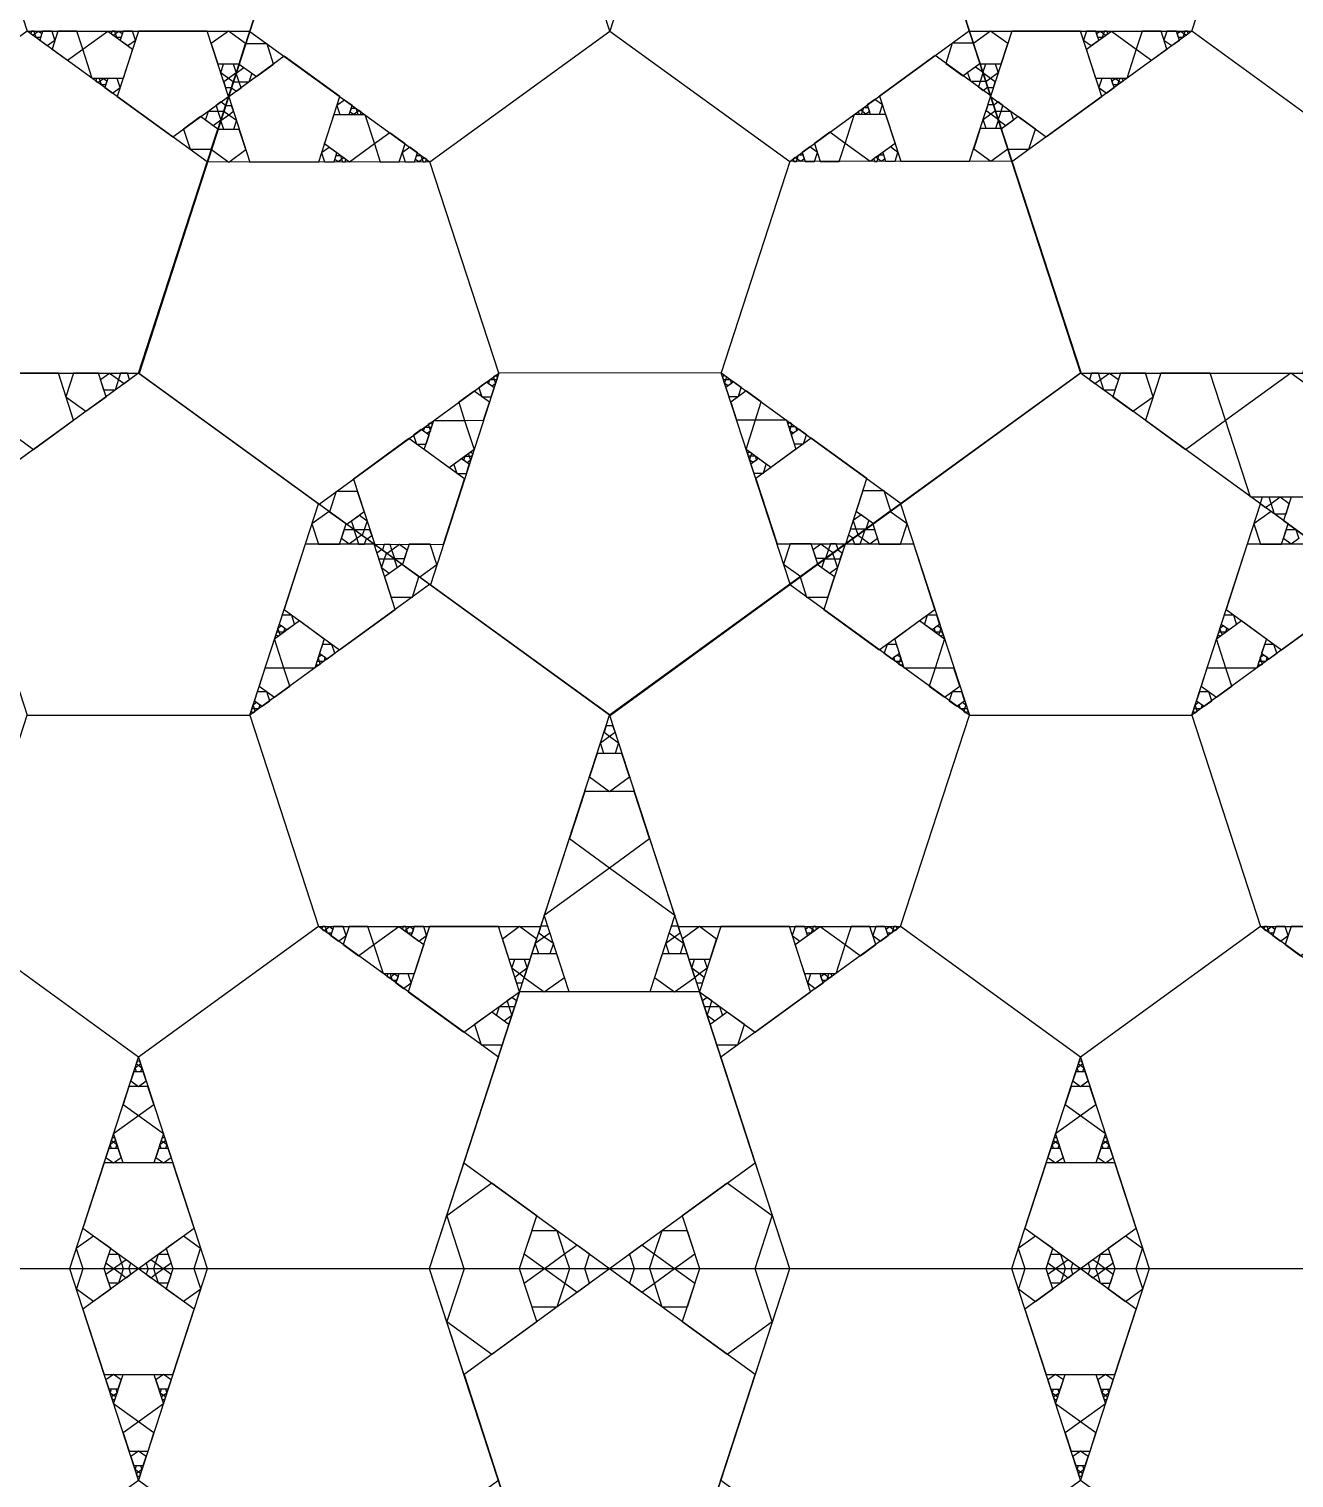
# Model space of a CAD drawing. Header units: inches. Extents: x -578 to 126, y -85 to 118.
# Drawn here: x -253.43 to -239.19, y -44.79 to -28.47 of the extents above; entities that cross this region are included whole.
import ezdxf

# ---------------------------------------------------------------- set-up
doc = ezdxf.new("R2010")
doc.units = ezdxf.units.IN
doc.header["$MEASUREMENT"] = 0
doc.layers.add('drawing', color=7, linetype='Continuous')

msp = doc.modelspace()

# ---------------------------------------------------------------- linework, layer by layer
for points in [[(-243.62, -26.118), (-241.595, -32.349), (-246.895, -36.2), (-252.195, -32.349), (-250.171, -26.118)], [(-240.344, -28.498), (-239.571, -26.118), (-237.068, -26.118), (-236.295, -28.498), (-238.32, -29.969)], [(-246.893, -28.497), (-244.867, -29.966), (-245.638, -32.346), (-248.14, -32.349), (-248.916, -29.97)], [(-250.944, -36.2), (-250.171, -38.58), (-252.195, -40.05), (-254.22, -38.58), (-253.446, -36.2)], [(-242.846, -36.2), (-240.344, -36.2), (-239.571, -38.58), (-241.595, -40.05), (-243.62, -38.58)], [(-255.471, -42.43), (-238.32, -42.43), (-233.02, -58.742), (-246.895, -68.823), (-260.771, -58.742)]]:
    msp.add_lwpolyline(points, close=True)
at = {"layer": 'drawing'}
for points in [[(-238.32, -42.43), (-233.02, -26.118), (-246.895, -16.037), (-260.771, -26.118), (-255.471, -42.43)], [(-246.895, -16.037), (-260.771, -26.118), (-255.471, -42.43), (-238.32, -42.43), (-233.019, -26.118)], [(-250.171, -26.118), (-255.471, -22.268), (-260.771, -26.118), (-258.747, -32.349), (-252.195, -32.349)], [(-250.171, -26.118), (-255.471, -22.268), (-260.771, -26.118), (-258.747, -32.349), (-252.195, -32.349)], [(-241.595, -32.349), (-235.044, -32.349), (-233.019, -26.118), (-238.32, -22.268), (-243.62, -26.118)], [(-241.595, -32.349), (-235.044, -32.349), (-233.019, -26.118), (-238.32, -22.268), (-243.62, -26.118)], [(-253.446, -28.498), (-250.944, -28.498), (-250.171, -26.118), (-252.195, -24.647), (-254.22, -26.118)], [(-239.571, -26.118), (-241.595, -24.647), (-243.62, -26.118), (-242.846, -28.498), (-240.344, -28.498)], [(-250.172, -26.12), (-252.189, -32.353), (-246.885, -36.198), (-241.589, -32.342), (-243.62, -26.113)], [(-246.893, -28.497), (-247.669, -26.118), (-250.172, -26.12), (-250.942, -28.501), (-248.916, -29.97)], [(-244.867, -29.966), (-242.844, -28.493), (-243.62, -26.113), (-246.123, -26.116), (-246.893, -28.497)], [(-255.471, -29.969), (-254.698, -32.349), (-252.195, -32.349), (-251.422, -29.969), (-253.446, -28.498)], [(-253.384, -28.543), (-253.361, -28.526), (-253.37, -28.498), (-253.399, -28.498), (-253.408, -28.526)], [(-253.346, -28.572), (-253.361, -28.526), (-253.322, -28.498), (-253.283, -28.526), (-253.298, -28.572)], [(-253.221, -28.662), (-253.135, -28.599), (-253.168, -28.498), (-253.274, -28.498), (-253.307, -28.599)], [(-252.995, -28.826), (-252.823, -28.701), (-252.889, -28.498), (-253.102, -28.498), (-253.168, -28.701)], [(-252.716, -29.031), (-252.823, -28.701), (-252.542, -28.497), (-252.261, -28.701), (-252.368, -29.031)], [(-252.478, -28.543), (-252.454, -28.526), (-252.463, -28.498), (-252.492, -28.498), (-252.502, -28.526)], [(-252.439, -28.572), (-252.454, -28.526), (-252.415, -28.498), (-252.377, -28.526), (-252.391, -28.572)], [(-251.809, -29.688), (-251.183, -29.234), (-251.422, -28.498), (-252.195, -28.498), (-252.434, -29.234)], [(-251.809, -29.688), (-251.183, -29.234), (-251.422, -28.498), (-252.195, -28.498), (-252.434, -29.234)], [(-252.314, -28.662), (-252.228, -28.6), (-252.261, -28.498), (-252.368, -28.498), (-252.401, -28.6)], [(-250.99, -28.639), (-251.183, -28.498), (-251.376, -28.639), (-251.303, -28.866), (-251.064, -28.866)], [(-242.414, -28.639), (-242.607, -28.498), (-242.801, -28.639), (-242.727, -28.866), (-242.488, -28.866)], [(-242.368, -28.498), (-242.607, -29.234), (-241.982, -29.688), (-241.356, -29.234), (-241.595, -28.498)], [(-242.368, -28.498), (-242.607, -29.234), (-241.982, -29.688), (-241.356, -29.234), (-241.595, -28.498)], [(-240.344, -28.498), (-242.368, -29.969), (-241.595, -32.349), (-239.093, -32.349), (-238.32, -29.969)], [(-241.529, -28.498), (-241.562, -28.6), (-241.476, -28.662), (-241.39, -28.6), (-241.423, -28.498)], [(-241.248, -28.497), (-240.967, -28.701), (-241.075, -29.031), (-241.422, -29.031), (-241.529, -28.701)], [(-241.375, -28.498), (-241.336, -28.526), (-241.351, -28.572), (-241.399, -28.572), (-241.414, -28.526)], [(-241.327, -28.498), (-241.336, -28.526), (-241.313, -28.543), (-241.289, -28.526), (-241.298, -28.498)], [(-240.902, -28.498), (-240.967, -28.701), (-240.795, -28.826), (-240.623, -28.701), (-240.689, -28.498)], [(-240.623, -28.498), (-240.656, -28.599), (-240.569, -28.662), (-240.483, -28.599), (-240.516, -28.498)], [(-240.469, -28.498), (-240.43, -28.526), (-240.445, -28.572), (-240.492, -28.572), (-240.507, -28.526)], [(-240.421, -28.498), (-240.43, -28.526), (-240.406, -28.543), (-240.382, -28.526), (-240.391, -28.498)], [(-250.675, -28.869), (-250.749, -28.641), (-250.988, -28.642), (-251.061, -28.869), (-250.868, -29.009)], [(-242.799, -28.633), (-243.038, -28.633), (-243.111, -28.861), (-242.918, -29.001), (-242.725, -28.86)], [(-251.096, -28.968), (-251.183, -29.031), (-251.27, -28.968), (-251.237, -28.866), (-251.129, -28.866)], [(-250.555, -28.782), (-251.18, -29.237), (-250.941, -29.972), (-250.167, -29.971), (-249.929, -29.236)], [(-242.843, -29.963), (-242.605, -29.228), (-243.231, -28.774), (-243.856, -29.229), (-243.616, -29.964)], [(-242.843, -29.963), (-242.605, -29.228), (-243.231, -28.774), (-243.856, -29.229), (-243.616, -29.964)], [(-242.521, -28.968), (-242.607, -29.031), (-242.694, -28.968), (-242.661, -28.866), (-242.554, -28.866)], [(-252.651, -29.076), (-252.627, -29.059), (-252.636, -29.031), (-252.666, -29.031), (-252.675, -29.059)], [(-252.612, -29.104), (-252.627, -29.059), (-252.588, -29.031), (-252.55, -29.059), (-252.565, -29.104)], [(-252.487, -29.195), (-252.401, -29.132), (-252.434, -29.031), (-252.541, -29.031), (-252.574, -29.132)], [(-251.13, -29.07), (-251.183, -29.031), (-251.236, -29.07), (-251.216, -29.132), (-251.15, -29.132)], [(-250.954, -29.073), (-251.062, -29.073), (-251.095, -28.971), (-251.008, -28.908), (-250.921, -28.971)], [(-242.691, -28.962), (-242.724, -29.064), (-242.831, -29.064), (-242.865, -28.962), (-242.778, -28.899)], [(-242.554, -29.07), (-242.607, -29.031), (-242.661, -29.07), (-242.64, -29.132), (-242.574, -29.132)], [(-241.356, -29.031), (-241.389, -29.132), (-241.303, -29.195), (-241.217, -29.132), (-241.25, -29.031)], [(-241.202, -29.031), (-241.163, -29.059), (-241.178, -29.104), (-241.226, -29.104), (-241.241, -29.059)], [(-241.154, -29.031), (-241.163, -29.059), (-241.14, -29.076), (-241.116, -29.059), (-241.125, -29.031)], [(-251.041, -29.135), (-251.062, -29.073), (-251.127, -29.073), (-251.148, -29.136), (-251.094, -29.174)], [(-242.658, -29.064), (-242.724, -29.064), (-242.744, -29.127), (-242.691, -29.165), (-242.638, -29.126)], [(-251.322, -29.335), (-251.302, -29.398), (-251.236, -29.398), (-251.216, -29.335), (-251.269, -29.296)], [(-251.234, -29.401), (-251.18, -29.439), (-251.127, -29.401), (-251.147, -29.338), (-251.213, -29.338)], [(-249.876, -29.274), (-249.962, -29.337), (-249.929, -29.438), (-249.823, -29.438), (-249.79, -29.337)], [(-244.01, -29.432), (-244.049, -29.404), (-244.034, -29.358), (-243.986, -29.358), (-243.971, -29.404)], [(-243.856, -29.432), (-243.823, -29.33), (-243.909, -29.268), (-243.995, -29.33), (-243.962, -29.432)], [(-242.658, -29.392), (-242.604, -29.43), (-242.551, -29.392), (-242.572, -29.329), (-242.638, -29.329)], [(-242.554, -29.398), (-242.488, -29.398), (-242.468, -29.335), (-242.521, -29.296), (-242.574, -29.335)], [(-251.689, -29.601), (-251.615, -29.829), (-251.376, -29.829), (-251.303, -29.601), (-251.496, -29.461)], [(-251.409, -29.398), (-251.302, -29.398), (-251.269, -29.5), (-251.356, -29.563), (-251.443, -29.5)], [(-251.267, -29.503), (-251.18, -29.439), (-251.093, -29.502), (-251.126, -29.605), (-251.234, -29.605)], [(-249.648, -29.438), (-249.54, -29.768), (-249.821, -29.972), (-250.102, -29.769), (-249.995, -29.438)], [(-249.751, -29.365), (-249.736, -29.41), (-249.775, -29.438), (-249.813, -29.41), (-249.799, -29.365)], [(-249.712, -29.393), (-249.736, -29.41), (-249.727, -29.438), (-249.698, -29.438), (-249.689, -29.41)], [(-243.963, -29.966), (-244.244, -29.762), (-244.137, -29.432), (-243.79, -29.432), (-243.682, -29.762)], [(-244.058, -29.432), (-244.049, -29.404), (-244.072, -29.387), (-244.096, -29.404), (-244.087, -29.432)], [(-242.691, -29.493), (-242.604, -29.43), (-242.518, -29.493), (-242.551, -29.595), (-242.658, -29.595)], [(-242.521, -29.5), (-242.488, -29.398), (-242.381, -29.398), (-242.348, -29.5), (-242.435, -29.563)], [(-242.414, -29.829), (-242.175, -29.829), (-242.101, -29.601), (-242.295, -29.461), (-242.488, -29.601)], [(-251.373, -29.832), (-251.18, -29.972), (-250.986, -29.832), (-251.061, -29.604), (-251.3, -29.605)], [(-249.368, -29.643), (-249.54, -29.768), (-249.474, -29.971), (-249.261, -29.97), (-249.195, -29.768)], [(-244.31, -29.965), (-244.244, -29.762), (-244.417, -29.637), (-244.589, -29.763), (-244.523, -29.965)], [(-242.797, -29.823), (-242.604, -29.963), (-242.411, -29.822), (-242.485, -29.595), (-242.724, -29.596)], [(-250.049, -29.807), (-250.135, -29.87), (-250.102, -29.971), (-249.995, -29.971), (-249.962, -29.87)], [(-249.142, -29.806), (-249.228, -29.869), (-249.195, -29.97), (-249.089, -29.97), (-249.056, -29.869)], [(-244.589, -29.965), (-244.556, -29.864), (-244.642, -29.801), (-244.728, -29.864), (-244.695, -29.965)], [(-243.682, -29.964), (-243.649, -29.863), (-243.735, -29.8), (-243.821, -29.863), (-243.788, -29.964)], [(-248.916, -29.97), (-251.419, -29.973), (-252.189, -32.353), (-250.163, -33.822), (-248.14, -32.349)], [(-249.923, -29.898), (-249.909, -29.943), (-249.947, -29.971), (-249.986, -29.943), (-249.971, -29.898)], [(-249.885, -29.926), (-249.909, -29.943), (-249.9, -29.971), (-249.87, -29.971), (-249.861, -29.943)], [(-249.017, -29.897), (-249.002, -29.942), (-249.041, -29.97), (-249.079, -29.942), (-249.065, -29.897)], [(-248.978, -29.925), (-249.002, -29.942), (-248.993, -29.97), (-248.964, -29.97), (-248.955, -29.942)], [(-245.638, -32.346), (-243.612, -33.815), (-241.589, -32.342), (-242.365, -29.963), (-244.867, -29.966)], [(-244.791, -29.965), (-244.782, -29.938), (-244.805, -29.92), (-244.829, -29.938), (-244.82, -29.966)], [(-244.743, -29.966), (-244.782, -29.938), (-244.767, -29.892), (-244.719, -29.892), (-244.704, -29.937)], [(-243.884, -29.965), (-243.875, -29.937), (-243.899, -29.919), (-243.922, -29.937), (-243.913, -29.965)], [(-243.836, -29.965), (-243.875, -29.937), (-243.86, -29.891), (-243.812, -29.891), (-243.798, -29.937)], [(-252.195, -32.349), (-257.495, -36.2), (-255.471, -42.43), (-248.92, -42.43), (-246.895, -36.2)], [(-252.195, -32.349), (-257.495, -36.2), (-255.471, -42.43), (-248.92, -42.43), (-246.895, -36.2)], [(-250.944, -36.2), (-250.171, -33.82), (-252.195, -32.349), (-254.22, -33.82), (-253.446, -36.2)], [(-253.655, -32.349), (-253.828, -32.879), (-253.376, -33.207), (-252.925, -32.879), (-253.097, -32.349)], [(-252.925, -32.349), (-253.011, -32.614), (-252.786, -32.778), (-252.56, -32.614), (-252.646, -32.349)], [(-252.521, -32.348), (-252.42, -32.422), (-252.459, -32.541), (-252.584, -32.541), (-252.623, -32.422)], [(-252.396, -32.349), (-252.42, -32.422), (-252.358, -32.467), (-252.296, -32.422), (-252.319, -32.349)], [(-248.14, -32.349), (-248.911, -34.73), (-246.885, -36.198), (-244.862, -34.725), (-245.638, -32.346)], [(-248.366, -32.513), (-248.333, -32.614), (-248.226, -32.614), (-248.193, -32.513), (-248.28, -32.45)], [(-248.241, -32.422), (-248.193, -32.422), (-248.179, -32.467), (-248.217, -32.496), (-248.256, -32.468)], [(-248.202, -32.394), (-248.193, -32.422), (-248.164, -32.422), (-248.155, -32.394), (-248.179, -32.377)], [(-246.895, -36.2), (-244.871, -42.43), (-238.32, -42.43), (-236.295, -36.2), (-241.595, -32.349)], [(-246.895, -36.2), (-244.871, -42.43), (-238.32, -42.43), (-236.295, -36.2), (-241.595, -32.349)], [(-245.614, -32.419), (-245.585, -32.419), (-245.576, -32.391), (-245.6, -32.374), (-245.623, -32.391)], [(-245.6, -32.465), (-245.585, -32.419), (-245.537, -32.419), (-245.522, -32.465), (-245.561, -32.493)], [(-245.552, -32.611), (-245.445, -32.611), (-245.412, -32.51), (-245.499, -32.447), (-245.585, -32.51)], [(-240.344, -36.2), (-239.571, -33.82), (-241.595, -32.349), (-243.62, -33.82), (-242.846, -36.2)], [(-241.433, -32.467), (-241.37, -32.422), (-241.394, -32.349), (-241.471, -32.349), (-241.495, -32.422)], [(-241.332, -32.541), (-241.37, -32.422), (-241.269, -32.348), (-241.168, -32.422), (-241.207, -32.541)], [(-241.005, -32.778), (-240.779, -32.614), (-240.865, -32.349), (-241.144, -32.349), (-241.23, -32.614)], [(-240.414, -33.207), (-239.963, -32.879), (-240.135, -32.349), (-240.693, -32.349), (-240.865, -32.879)], [(-239.682, -33.744), (-239.963, -32.879), (-239.227, -32.345), (-238.492, -32.879), (-238.773, -33.744)], [(-248.591, -32.677), (-248.525, -32.88), (-248.312, -32.879), (-248.246, -32.677), (-248.419, -32.552)], [(-245.465, -32.876), (-245.252, -32.876), (-245.187, -32.673), (-245.359, -32.548), (-245.531, -32.674)], [(-248.872, -32.88), (-248.525, -32.88), (-248.418, -33.21), (-248.698, -33.414), (-248.979, -33.21)], [(-248.935, -32.928), (-248.926, -32.956), (-248.897, -32.956), (-248.888, -32.928), (-248.912, -32.911)], [(-245.359, -33.207), (-245.252, -32.876), (-244.905, -32.876), (-244.797, -33.206), (-245.078, -33.41)], [(-244.88, -32.951), (-244.851, -32.951), (-244.842, -32.923), (-244.866, -32.906), (-244.889, -32.923)], [(-244.866, -32.997), (-244.851, -32.951), (-244.803, -32.951), (-244.788, -32.997), (-244.827, -33.025)], [(-249.777, -33.541), (-249.537, -34.276), (-248.764, -34.275), (-248.526, -33.539), (-249.152, -33.085)], [(-249.777, -33.541), (-249.537, -34.276), (-248.764, -34.275), (-248.526, -33.539), (-249.152, -33.085)], [(-249.099, -33.047), (-249.066, -33.148), (-248.959, -33.148), (-248.926, -33.047), (-249.013, -32.984)], [(-248.974, -32.956), (-248.926, -32.956), (-248.911, -33.001), (-248.95, -33.029), (-248.989, -33.001)], [(-245.01, -34.271), (-244.237, -34.27), (-243.999, -33.534), (-244.625, -33.081), (-245.25, -33.536)], [(-245.01, -34.271), (-244.237, -34.27), (-243.999, -33.534), (-244.625, -33.081), (-245.25, -33.536)], [(-244.818, -33.143), (-244.711, -33.143), (-244.678, -33.042), (-244.765, -32.979), (-244.851, -33.042)], [(-248.482, -33.257), (-248.473, -33.285), (-248.443, -33.284), (-248.434, -33.257), (-248.458, -33.239)], [(-245.333, -33.281), (-245.304, -33.281), (-245.295, -33.253), (-245.319, -33.236), (-245.342, -33.253)], [(-248.645, -33.376), (-248.612, -33.477), (-248.506, -33.477), (-248.473, -33.375), (-248.559, -33.313)], [(-248.52, -33.285), (-248.473, -33.285), (-248.458, -33.33), (-248.496, -33.358), (-248.535, -33.33)], [(-245.319, -33.327), (-245.304, -33.281), (-245.256, -33.281), (-245.241, -33.327), (-245.28, -33.355)], [(-245.271, -33.473), (-245.164, -33.473), (-245.131, -33.372), (-245.217, -33.309), (-245.304, -33.372)], [(-249.731, -33.681), (-249.97, -33.681), (-250.044, -33.909), (-249.85, -34.049), (-249.657, -33.908)], [(-243.731, -33.902), (-243.806, -33.675), (-244.044, -33.675), (-244.118, -33.902), (-243.925, -34.043)], [(-239.512, -33.862), (-239.45, -33.817), (-239.474, -33.744), (-239.551, -33.744), (-239.575, -33.817)], [(-239.412, -33.936), (-239.45, -33.817), (-239.349, -33.743), (-239.248, -33.817), (-239.286, -33.936)], [(-239.085, -34.173), (-238.859, -34.009), (-238.945, -33.744), (-239.224, -33.744), (-239.31, -34.009)], [(-250.051, -33.907), (-250.245, -34.047), (-250.171, -34.274), (-249.932, -34.274), (-249.858, -34.047)], [(-243.62, -34.274), (-243.546, -34.047), (-243.739, -33.907), (-243.932, -34.047), (-243.859, -34.274)], [(-239.451, -33.907), (-239.645, -34.047), (-239.571, -34.274), (-239.332, -34.274), (-239.258, -34.047)], [(-249.623, -34.01), (-249.656, -34.112), (-249.764, -34.112), (-249.797, -34.01), (-249.71, -33.947)], [(-244.011, -34.106), (-244.118, -34.106), (-244.152, -34.004), (-244.065, -33.941), (-243.978, -34.004)], [(-249.771, -34.11), (-249.738, -34.212), (-249.825, -34.275), (-249.912, -34.212), (-249.878, -34.11)], [(-249.685, -34.173), (-249.738, -34.212), (-249.718, -34.274), (-249.652, -34.274), (-249.631, -34.212)], [(-249.591, -34.112), (-249.656, -34.112), (-249.677, -34.175), (-249.623, -34.213), (-249.57, -34.175)], [(-244.098, -34.169), (-244.118, -34.106), (-244.184, -34.106), (-244.204, -34.169), (-244.151, -34.207)], [(-244.073, -34.274), (-244.053, -34.212), (-244.106, -34.173), (-244.159, -34.212), (-244.139, -34.274)], [(-243.966, -34.275), (-244.053, -34.212), (-244.019, -34.11), (-243.912, -34.11), (-243.879, -34.212)], [(-239.171, -34.11), (-239.138, -34.212), (-239.225, -34.275), (-239.311, -34.212), (-239.278, -34.11)], [(-249.306, -35.01), (-249.545, -34.274), (-250.319, -34.274), (-250.557, -35.01), (-249.932, -35.464)], [(-249.306, -35.01), (-249.545, -34.274), (-250.319, -34.274), (-250.557, -35.01), (-249.932, -35.464)], [(-249.492, -34.438), (-249.426, -34.438), (-249.406, -34.376), (-249.459, -34.337), (-249.512, -34.376)], [(-249.398, -34.377), (-249.344, -34.338), (-249.365, -34.276), (-249.431, -34.276), (-249.451, -34.338)], [(-249.311, -34.44), (-249.344, -34.338), (-249.258, -34.275), (-249.171, -34.338), (-249.204, -34.44)], [(-249.031, -34.643), (-248.838, -34.502), (-248.912, -34.275), (-249.151, -34.275), (-249.224, -34.503)], [(-244.863, -34.271), (-244.936, -34.498), (-244.743, -34.638), (-244.55, -34.498), (-244.624, -34.271)], [(-244.517, -34.27), (-244.43, -34.333), (-244.463, -34.435), (-244.57, -34.435), (-244.603, -34.333)], [(-243.472, -34.274), (-244.245, -34.274), (-244.484, -35.01), (-243.859, -35.464), (-243.233, -35.01)], [(-243.472, -34.274), (-244.245, -34.274), (-244.484, -35.01), (-243.859, -35.464), (-243.233, -35.01)], [(-244.409, -34.27), (-244.43, -34.333), (-244.376, -34.372), (-244.323, -34.333), (-244.344, -34.27)], [(-244.385, -34.376), (-244.364, -34.438), (-244.298, -34.438), (-244.278, -34.376), (-244.331, -34.337)], [(-238.706, -35.01), (-238.945, -34.274), (-239.718, -34.274), (-239.957, -35.01), (-239.332, -35.464)], [(-238.706, -35.01), (-238.945, -34.274), (-239.718, -34.274), (-239.957, -35.01), (-239.332, -35.464)], [(-249.459, -34.54), (-249.426, -34.438), (-249.319, -34.438), (-249.286, -34.54), (-249.373, -34.603)], [(-249.352, -34.869), (-249.113, -34.869), (-249.039, -34.642), (-249.232, -34.502), (-249.426, -34.642)], [(-244.751, -34.642), (-244.677, -34.869), (-244.439, -34.869), (-244.365, -34.642), (-244.558, -34.502)], [(-244.472, -34.438), (-244.364, -34.438), (-244.331, -34.54), (-244.418, -34.603), (-244.505, -34.54)], [(-250.171, -38.58), (-247.668, -38.58), (-246.895, -36.2), (-248.92, -34.729), (-250.944, -36.2)], [(-242.846, -36.2), (-244.871, -34.729), (-246.895, -36.2), (-246.122, -38.58), (-243.62, -38.58)], [(-239.571, -38.58), (-237.068, -38.58), (-236.295, -36.2), (-238.32, -34.729), (-240.344, -36.2)], [(-250.438, -35.174), (-250.471, -35.072), (-250.578, -35.072), (-250.611, -35.174), (-250.525, -35.236)], [(-243.213, -35.072), (-243.319, -35.072), (-243.352, -35.174), (-243.266, -35.236), (-243.18, -35.174)], [(-239.838, -35.174), (-239.871, -35.072), (-239.978, -35.072), (-240.011, -35.174), (-239.924, -35.236)], [(-250.212, -35.669), (-250.559, -35.669), (-250.666, -35.339), (-250.385, -35.135), (-250.104, -35.339)], [(-250.563, -35.264), (-250.611, -35.264), (-250.626, -35.219), (-250.587, -35.191), (-250.548, -35.219)], [(-243.124, -35.339), (-243.232, -35.669), (-243.579, -35.669), (-243.686, -35.339), (-243.405, -35.135)], [(-243.165, -35.219), (-243.18, -35.264), (-243.227, -35.264), (-243.242, -35.219), (-243.203, -35.191)], [(-239.611, -35.669), (-239.959, -35.669), (-240.066, -35.339), (-239.785, -35.135), (-239.504, -35.339)], [(-239.963, -35.264), (-240.011, -35.264), (-240.026, -35.219), (-239.987, -35.191), (-239.948, -35.219)], [(-250.602, -35.292), (-250.611, -35.264), (-250.64, -35.264), (-250.649, -35.292), (-250.626, -35.31)], [(-243.15, -35.264), (-243.18, -35.264), (-243.189, -35.292), (-243.165, -35.31), (-243.141, -35.292)], [(-240.002, -35.292), (-240.011, -35.264), (-240.04, -35.264), (-240.049, -35.292), (-240.025, -35.31)], [(-250.11, -35.594), (-250.158, -35.594), (-250.172, -35.548), (-250.134, -35.52), (-250.095, -35.548)], [(-249.985, -35.503), (-250.018, -35.402), (-250.125, -35.402), (-250.157, -35.503), (-250.071, -35.566)], [(-243.666, -35.402), (-243.772, -35.402), (-243.805, -35.503), (-243.719, -35.566), (-243.633, -35.503)], [(-243.618, -35.548), (-243.633, -35.594), (-243.681, -35.594), (-243.695, -35.548), (-243.657, -35.52)], [(-239.51, -35.594), (-239.557, -35.594), (-239.572, -35.548), (-239.534, -35.52), (-239.495, -35.548)], [(-239.385, -35.503), (-239.418, -35.402), (-239.524, -35.402), (-239.557, -35.503), (-239.471, -35.566)], [(-250.493, -35.872), (-250.559, -35.669), (-250.772, -35.669), (-250.838, -35.872), (-250.665, -35.997)], [(-250.149, -35.622), (-250.158, -35.594), (-250.187, -35.594), (-250.196, -35.622), (-250.172, -35.639)], [(-243.603, -35.594), (-243.633, -35.594), (-243.642, -35.622), (-243.618, -35.639), (-243.594, -35.622)], [(-243.019, -35.669), (-243.232, -35.669), (-243.298, -35.872), (-243.125, -35.997), (-242.953, -35.872)], [(-239.893, -35.872), (-239.959, -35.669), (-240.172, -35.669), (-240.238, -35.872), (-240.065, -35.997)], [(-239.548, -35.622), (-239.557, -35.594), (-239.587, -35.594), (-239.596, -35.622), (-239.572, -35.639)], [(-250.719, -36.036), (-250.751, -35.935), (-250.858, -35.935), (-250.891, -36.036), (-250.805, -36.098)], [(-242.932, -35.935), (-243.039, -35.935), (-243.072, -36.036), (-242.986, -36.098), (-242.9, -36.036)], [(-240.118, -36.036), (-240.151, -35.935), (-240.258, -35.935), (-240.291, -36.036), (-240.205, -36.098)], [(-250.882, -36.155), (-250.891, -36.127), (-250.92, -36.127), (-250.929, -36.155), (-250.906, -36.172)], [(-250.843, -36.127), (-250.891, -36.127), (-250.906, -36.081), (-250.867, -36.053), (-250.828, -36.081)], [(-242.885, -36.081), (-242.899, -36.127), (-242.947, -36.127), (-242.962, -36.081), (-242.923, -36.053)], [(-242.87, -36.127), (-242.899, -36.127), (-242.908, -36.155), (-242.885, -36.172), (-242.861, -36.155)], [(-240.282, -36.155), (-240.291, -36.127), (-240.32, -36.127), (-240.329, -36.155), (-240.306, -36.172)], [(-240.243, -36.127), (-240.291, -36.127), (-240.306, -36.081), (-240.267, -36.053), (-240.228, -36.081)], [(-246.957, -36.391), (-246.895, -36.436), (-246.833, -36.391), (-246.857, -36.318), (-246.934, -36.318)], [(-246.996, -36.51), (-246.895, -36.436), (-246.794, -36.51), (-246.833, -36.629), (-246.958, -36.629)], [(-247.121, -36.894), (-246.895, -37.058), (-246.67, -36.894), (-246.756, -36.629), (-247.035, -36.629)], [(-247.346, -37.588), (-246.895, -37.916), (-246.444, -37.588), (-246.616, -37.058), (-247.174, -37.058)], [(-247.631, -38.45), (-246.895, -37.916), (-246.16, -38.45), (-246.441, -39.315), (-247.35, -39.315)], [(-254.22, -38.58), (-256.244, -40.05), (-255.471, -42.43), (-252.969, -42.43), (-252.195, -40.05)], [(-252.195, -40.05), (-251.422, -42.43), (-248.92, -42.43), (-248.146, -40.05), (-250.171, -38.58)], [(-250.109, -38.625), (-250.085, -38.607), (-250.094, -38.58), (-250.123, -38.58), (-250.132, -38.607)], [(-250.07, -38.653), (-250.085, -38.607), (-250.046, -38.579), (-250.008, -38.607), (-250.022, -38.653)], [(-249.945, -38.743), (-249.859, -38.681), (-249.892, -38.58), (-249.999, -38.58), (-250.031, -38.681)], [(-249.72, -38.907), (-249.547, -38.782), (-249.613, -38.579), (-249.826, -38.579), (-249.892, -38.782)], [(-249.44, -39.112), (-249.547, -38.782), (-249.266, -38.578), (-248.985, -38.782), (-249.093, -39.112)], [(-249.202, -38.625), (-249.178, -38.607), (-249.187, -38.58), (-249.217, -38.58), (-249.226, -38.607)], [(-249.164, -38.653), (-249.178, -38.607), (-249.14, -38.579), (-249.101, -38.607), (-249.116, -38.653)], [(-248.533, -39.769), (-247.907, -39.315), (-248.146, -38.58), (-248.92, -38.58), (-249.159, -39.315)], [(-248.533, -39.769), (-247.907, -39.315), (-248.146, -38.58), (-248.92, -38.58), (-249.159, -39.315)], [(-249.039, -38.743), (-248.953, -38.681), (-248.985, -38.58), (-249.092, -38.58), (-249.125, -38.681)], [(-247.714, -38.72), (-247.907, -38.58), (-248.101, -38.72), (-248.027, -38.947), (-247.788, -38.947)], [(-247.691, -38.648), (-247.629, -38.693), (-247.566, -38.648), (-247.59, -38.575), (-247.667, -38.575)], [(-246.224, -38.648), (-246.162, -38.693), (-246.1, -38.648), (-246.123, -38.575), (-246.2, -38.575)], [(-245.69, -38.72), (-245.883, -38.58), (-246.076, -38.72), (-246.002, -38.947), (-245.764, -38.947)], [(-245.644, -38.58), (-245.883, -39.315), (-245.257, -39.769), (-244.632, -39.315), (-244.871, -38.58)], [(-243.62, -38.58), (-245.644, -40.05), (-244.871, -42.43), (-242.368, -42.43), (-241.595, -40.05)], [(-244.805, -38.58), (-244.838, -38.681), (-244.752, -38.743), (-244.666, -38.681), (-244.698, -38.58)], [(-244.524, -38.578), (-244.243, -38.782), (-244.35, -39.112), (-244.698, -39.112), (-244.805, -38.782)], [(-244.651, -38.579), (-244.612, -38.607), (-244.627, -38.653), (-244.675, -38.653), (-244.689, -38.607)], [(-244.603, -38.58), (-244.612, -38.607), (-244.588, -38.625), (-244.565, -38.607), (-244.574, -38.58)], [(-244.177, -38.58), (-244.243, -38.782), (-244.071, -38.907), (-243.898, -38.782), (-243.964, -38.58)], [(-243.898, -38.58), (-243.931, -38.681), (-243.845, -38.743), (-243.759, -38.681), (-243.792, -38.58)], [(-243.744, -38.579), (-243.705, -38.607), (-243.72, -38.653), (-243.768, -38.653), (-243.783, -38.607)], [(-243.696, -38.58), (-243.705, -38.607), (-243.682, -38.625), (-243.658, -38.607), (-243.667, -38.58)], [(-241.595, -40.05), (-240.822, -42.43), (-238.32, -42.43), (-237.546, -40.05), (-239.571, -38.58)], [(-239.509, -38.625), (-239.485, -38.607), (-239.494, -38.58), (-239.523, -38.58), (-239.532, -38.607)], [(-239.47, -38.653), (-239.485, -38.607), (-239.446, -38.579), (-239.407, -38.607), (-239.422, -38.653)], [(-239.345, -38.743), (-239.259, -38.681), (-239.292, -38.58), (-239.398, -38.58), (-239.431, -38.681)], [(-239.12, -38.907), (-238.947, -38.782), (-239.013, -38.579), (-239.226, -38.579), (-239.292, -38.782)], [(-247.73, -38.767), (-247.629, -38.693), (-247.527, -38.767), (-247.566, -38.886), (-247.691, -38.886)], [(-246.263, -38.767), (-246.162, -38.693), (-246.061, -38.767), (-246.099, -38.886), (-246.224, -38.886)], [(-247.821, -39.049), (-247.907, -39.112), (-247.994, -39.049), (-247.961, -38.947), (-247.854, -38.947)], [(-247.854, -39.151), (-247.629, -39.315), (-247.403, -39.151), (-247.489, -38.886), (-247.768, -38.886)], [(-246.387, -39.151), (-246.162, -39.315), (-245.936, -39.151), (-246.022, -38.886), (-246.301, -38.886)], [(-245.796, -39.049), (-245.883, -39.112), (-245.97, -39.049), (-245.937, -38.947), (-245.829, -38.947)], [(-249.375, -39.158), (-249.352, -39.14), (-249.361, -39.112), (-249.39, -39.112), (-249.399, -39.14)], [(-249.337, -39.186), (-249.352, -39.14), (-249.313, -39.112), (-249.274, -39.14), (-249.289, -39.186)], [(-249.212, -39.276), (-249.126, -39.214), (-249.159, -39.112), (-249.265, -39.112), (-249.298, -39.214)], [(-247.854, -39.151), (-247.907, -39.112), (-247.961, -39.151), (-247.94, -39.214), (-247.875, -39.214)], [(-245.83, -39.151), (-245.883, -39.112), (-245.936, -39.151), (-245.916, -39.214), (-245.85, -39.214)], [(-244.632, -39.112), (-244.665, -39.214), (-244.579, -39.276), (-244.492, -39.214), (-244.525, -39.112)], [(-244.478, -39.112), (-244.439, -39.14), (-244.454, -39.186), (-244.501, -39.186), (-244.516, -39.14)], [(-244.43, -39.112), (-244.439, -39.14), (-244.415, -39.158), (-244.391, -39.14), (-244.4, -39.112)], [(-248.533, -41.24), (-246.895, -42.43), (-245.257, -41.24), (-245.883, -39.315), (-247.907, -39.315)], [(-248.533, -41.24), (-246.895, -42.43), (-245.257, -41.24), (-245.883, -39.315), (-247.907, -39.315)], [(-248.047, -39.416), (-248.026, -39.479), (-247.961, -39.479), (-247.94, -39.416), (-247.994, -39.378)], [(-245.83, -39.479), (-245.764, -39.479), (-245.744, -39.416), (-245.797, -39.378), (-245.85, -39.416)], [(-248.414, -39.683), (-248.34, -39.91), (-248.101, -39.91), (-248.027, -39.683), (-248.22, -39.542)], [(-248.134, -39.479), (-248.026, -39.479), (-247.993, -39.581), (-248.08, -39.644), (-248.167, -39.581)], [(-245.797, -39.581), (-245.764, -39.479), (-245.657, -39.479), (-245.623, -39.581), (-245.71, -39.644)], [(-245.69, -39.91), (-245.451, -39.91), (-245.377, -39.683), (-245.57, -39.542), (-245.764, -39.683)], [(-252.219, -40.123), (-252.195, -40.141), (-252.172, -40.123), (-252.181, -40.096), (-252.21, -40.096)], [(-241.619, -40.123), (-241.595, -40.141), (-241.571, -40.123), (-241.58, -40.096), (-241.61, -40.096)], [(-252.281, -40.316), (-252.195, -40.378), (-252.109, -40.316), (-252.142, -40.214), (-252.249, -40.214)], [(-252.234, -40.169), (-252.195, -40.141), (-252.157, -40.169), (-252.171, -40.214), (-252.219, -40.214)], [(-241.681, -40.316), (-241.595, -40.378), (-241.509, -40.316), (-241.542, -40.214), (-241.648, -40.214)], [(-241.634, -40.169), (-241.595, -40.141), (-241.556, -40.169), (-241.571, -40.214), (-241.619, -40.214)], [(-252.368, -40.581), (-252.195, -40.706), (-252.023, -40.581), (-252.089, -40.378), (-252.302, -40.378)], [(-241.767, -40.581), (-241.595, -40.706), (-241.423, -40.581), (-241.489, -40.378), (-241.702, -40.378)], [(-252.476, -40.91), (-252.195, -40.706), (-251.914, -40.91), (-252.022, -41.24), (-252.369, -41.24)], [(-241.876, -40.91), (-241.595, -40.706), (-241.314, -40.91), (-241.422, -41.24), (-241.769, -41.24)], [(-252.562, -41.178), (-252.475, -41.24), (-252.389, -41.178), (-252.422, -41.076), (-252.529, -41.076)], [(-252.514, -41.031), (-252.475, -41.003), (-252.437, -41.031), (-252.452, -41.076), (-252.499, -41.076)], [(-252.499, -40.986), (-252.475, -41.003), (-252.452, -40.986), (-252.461, -40.958), (-252.49, -40.958)], [(-252.001, -41.178), (-251.915, -41.24), (-251.829, -41.178), (-251.862, -41.076), (-251.968, -41.076)], [(-251.954, -41.031), (-251.915, -41.003), (-251.876, -41.031), (-251.891, -41.076), (-251.939, -41.076)], [(-251.939, -40.986), (-251.915, -41.003), (-251.891, -40.986), (-251.9, -40.958), (-251.93, -40.958)], [(-241.961, -41.178), (-241.875, -41.24), (-241.789, -41.178), (-241.822, -41.076), (-241.929, -41.076)], [(-241.914, -41.031), (-241.875, -41.003), (-241.837, -41.031), (-241.851, -41.076), (-241.899, -41.076)], [(-241.899, -40.986), (-241.875, -41.003), (-241.852, -40.986), (-241.861, -40.958), (-241.89, -40.958)], [(-241.401, -41.178), (-241.315, -41.24), (-241.229, -41.178), (-241.262, -41.076), (-241.368, -41.076)], [(-241.354, -41.031), (-241.315, -41.003), (-241.276, -41.031), (-241.291, -41.076), (-241.339, -41.076)], [(-241.339, -40.986), (-241.315, -41.003), (-241.291, -40.986), (-241.3, -40.958), (-241.33, -40.958)], [(-252.821, -41.976), (-252.195, -42.43), (-251.57, -41.976), (-251.809, -41.24), (-252.582, -41.24)], [(-252.821, -41.976), (-252.195, -42.43), (-251.57, -41.976), (-251.809, -41.24), (-252.582, -41.24)], [(-242.221, -41.976), (-241.595, -42.43), (-240.97, -41.976), (-241.209, -41.24), (-241.982, -41.24)], [(-242.221, -41.976), (-241.595, -42.43), (-240.97, -41.976), (-241.209, -41.24), (-241.982, -41.24)], [(-248.22, -41.468), (-248.726, -41.835), (-248.533, -42.43), (-247.907, -42.43), (-247.714, -41.835)], [(-245.257, -42.43), (-245.064, -41.835), (-245.57, -41.468), (-246.076, -41.835), (-245.883, -42.43)], [(-252.701, -42.063), (-252.895, -42.203), (-252.821, -42.43), (-252.582, -42.43), (-252.508, -42.203)], [(-251.57, -42.43), (-251.496, -42.203), (-251.689, -42.063), (-251.882, -42.203), (-251.809, -42.43)], [(-247.486, -41.999), (-247.4, -42.266), (-247.627, -42.432), (-247.854, -42.266), (-247.767, -41.999)], [(-246.164, -42.432), (-246.391, -42.266), (-246.304, -41.999), (-246.023, -41.999), (-245.936, -42.266)], [(-242.101, -42.063), (-242.295, -42.203), (-242.221, -42.43), (-241.982, -42.43), (-241.908, -42.203)], [(-240.97, -42.43), (-240.896, -42.203), (-241.089, -42.063), (-241.282, -42.203), (-241.209, -42.43)], [(-247.26, -42.165), (-247.4, -42.266), (-247.346, -42.43), (-247.174, -42.43), (-247.121, -42.266)], [(-246.444, -42.43), (-246.391, -42.266), (-246.53, -42.165), (-246.67, -42.266), (-246.616, -42.43)], [(-252.421, -42.266), (-252.388, -42.368), (-252.475, -42.431), (-252.562, -42.368), (-252.528, -42.266)], [(-252.335, -42.329), (-252.388, -42.368), (-252.368, -42.43), (-252.302, -42.43), (-252.281, -42.368)], [(-252.023, -42.43), (-252.003, -42.368), (-252.056, -42.329), (-252.109, -42.368), (-252.089, -42.43)], [(-251.916, -42.431), (-252.003, -42.368), (-251.969, -42.266), (-251.862, -42.266), (-251.829, -42.368)], [(-241.821, -42.266), (-241.788, -42.368), (-241.875, -42.431), (-241.961, -42.368), (-241.928, -42.266)], [(-241.735, -42.329), (-241.788, -42.368), (-241.767, -42.43), (-241.702, -42.43), (-241.681, -42.368)], [(-241.423, -42.43), (-241.402, -42.368), (-241.456, -42.329), (-241.509, -42.368), (-241.489, -42.43)], [(-241.316, -42.431), (-241.402, -42.368), (-241.369, -42.266), (-241.262, -42.266), (-241.229, -42.368)], [(-238.319, -42.431), (-255.47, -42.43), (-260.771, -58.742), (-246.895, -68.824), (-233.019, -58.743)], [(-246.895, -48.661), (-248.919, -42.431), (-255.47, -42.43), (-257.495, -48.661), (-252.195, -52.512)], [(-246.895, -48.661), (-248.919, -42.431), (-255.47, -42.43), (-257.495, -48.661), (-252.195, -52.512)], [(-252.195, -44.81), (-252.968, -42.431), (-255.47, -42.43), (-256.244, -44.81), (-254.219, -46.281)], [(-252.82, -42.431), (-252.894, -42.658), (-252.701, -42.798), (-252.507, -42.658), (-252.581, -42.431)], [(-251.569, -42.885), (-252.195, -42.431), (-252.82, -42.885), (-252.581, -43.62), (-251.808, -43.62)], [(-251.569, -42.885), (-252.195, -42.431), (-252.82, -42.885), (-252.581, -43.62), (-251.808, -43.62)], [(-252.474, -42.43), (-252.387, -42.493), (-252.42, -42.595), (-252.528, -42.595), (-252.561, -42.493)], [(-252.367, -42.431), (-252.387, -42.493), (-252.334, -42.532), (-252.281, -42.493), (-252.301, -42.431)], [(-250.17, -46.281), (-248.146, -44.811), (-248.919, -42.431), (-251.421, -42.431), (-252.195, -44.81)], [(-252.055, -42.532), (-252.002, -42.493), (-252.022, -42.431), (-252.088, -42.431), (-252.108, -42.493)], [(-251.969, -42.595), (-252.002, -42.493), (-251.915, -42.43), (-251.828, -42.493), (-251.861, -42.595)], [(-251.688, -42.798), (-251.495, -42.658), (-251.569, -42.431), (-251.808, -42.431), (-251.882, -42.658)], [(-248.532, -42.431), (-248.726, -43.026), (-248.22, -43.393), (-247.713, -43.026), (-247.907, -42.431)], [(-245.257, -43.621), (-246.895, -42.431), (-248.532, -43.621), (-247.907, -45.546), (-245.882, -45.546)], [(-247.626, -42.429), (-247.399, -42.595), (-247.486, -42.862), (-247.767, -42.862), (-247.854, -42.595)], [(-247.346, -42.431), (-247.399, -42.595), (-247.259, -42.696), (-247.12, -42.595), (-247.173, -42.431)], [(-241.595, -52.512), (-236.295, -48.662), (-238.319, -42.431), (-244.87, -42.431), (-246.895, -48.661)], [(-241.595, -52.512), (-236.295, -48.662), (-238.319, -42.431), (-244.87, -42.431), (-246.895, -48.661)], [(-246.53, -42.696), (-246.39, -42.595), (-246.443, -42.431), (-246.616, -42.431), (-246.669, -42.595)], [(-246.303, -42.862), (-246.39, -42.595), (-246.163, -42.429), (-245.936, -42.595), (-246.022, -42.862)], [(-245.57, -43.393), (-245.063, -43.026), (-245.257, -42.431), (-245.882, -42.431), (-246.076, -43.026)], [(-241.595, -44.811), (-242.368, -42.431), (-244.87, -42.431), (-245.643, -44.811), (-243.619, -46.282)], [(-242.22, -42.431), (-242.294, -42.658), (-242.101, -42.799), (-241.907, -42.658), (-241.981, -42.431)], [(-240.969, -42.885), (-241.594, -42.431), (-242.22, -42.885), (-241.981, -43.621), (-241.208, -43.621)], [(-240.969, -42.885), (-241.594, -42.431), (-242.22, -42.885), (-241.981, -43.621), (-241.208, -43.621)], [(-241.874, -42.43), (-241.787, -42.493), (-241.82, -42.595), (-241.928, -42.595), (-241.961, -42.493)], [(-241.767, -42.431), (-241.787, -42.493), (-241.734, -42.532), (-241.681, -42.493), (-241.701, -42.431)], [(-239.57, -46.282), (-237.546, -44.811), (-238.319, -42.431), (-240.821, -42.431), (-241.595, -44.811)], [(-241.455, -42.532), (-241.402, -42.493), (-241.422, -42.431), (-241.488, -42.431), (-241.508, -42.493)], [(-241.369, -42.596), (-241.402, -42.493), (-241.315, -42.43), (-241.228, -42.493), (-241.261, -42.596)], [(-241.088, -42.799), (-240.895, -42.658), (-240.969, -42.431), (-241.208, -42.431), (-241.282, -42.658)], [(-252.389, -43.683), (-252.475, -43.62), (-252.561, -43.683), (-252.528, -43.784), (-252.422, -43.784)], [(-251.914, -43.951), (-252.195, -44.155), (-252.476, -43.951), (-252.368, -43.62), (-252.021, -43.62)], [(-251.828, -43.683), (-251.915, -43.62), (-252.001, -43.683), (-251.968, -43.784), (-251.861, -43.784)], [(-241.788, -43.683), (-241.875, -43.621), (-241.961, -43.683), (-241.928, -43.785), (-241.821, -43.785)], [(-241.314, -43.951), (-241.595, -44.155), (-241.875, -43.951), (-241.768, -43.621), (-241.421, -43.621)], [(-241.228, -43.683), (-241.314, -43.621), (-241.401, -43.683), (-241.368, -43.785), (-241.261, -43.785)], [(-252.436, -43.83), (-252.475, -43.858), (-252.513, -43.83), (-252.499, -43.784), (-252.451, -43.784)], [(-252.451, -43.875), (-252.475, -43.858), (-252.499, -43.875), (-252.489, -43.903), (-252.46, -43.903)], [(-251.876, -43.83), (-251.915, -43.858), (-251.953, -43.83), (-251.938, -43.784), (-251.891, -43.784)], [(-251.891, -43.875), (-251.915, -43.858), (-251.938, -43.875), (-251.929, -43.903), (-251.9, -43.903)], [(-241.836, -43.83), (-241.875, -43.858), (-241.913, -43.83), (-241.899, -43.785), (-241.851, -43.785)], [(-241.851, -43.876), (-241.875, -43.858), (-241.898, -43.876), (-241.889, -43.903), (-241.86, -43.903)], [(-241.276, -43.83), (-241.314, -43.858), (-241.353, -43.83), (-241.338, -43.785), (-241.29, -43.785)], [(-241.291, -43.876), (-241.314, -43.858), (-241.338, -43.876), (-241.329, -43.903), (-241.3, -43.903)], [(-252.022, -44.28), (-252.195, -44.155), (-252.367, -44.28), (-252.301, -44.483), (-252.088, -44.483)], [(-241.422, -44.28), (-241.595, -44.155), (-241.767, -44.28), (-241.701, -44.483), (-241.488, -44.483)], [(-252.109, -44.545), (-252.195, -44.483), (-252.281, -44.545), (-252.248, -44.647), (-252.141, -44.647)], [(-241.508, -44.546), (-241.595, -44.483), (-241.681, -44.546), (-241.648, -44.647), (-241.541, -44.647)], [(-252.156, -44.692), (-252.195, -44.72), (-252.233, -44.692), (-252.219, -44.647), (-252.171, -44.647)], [(-241.556, -44.692), (-241.595, -44.72), (-241.633, -44.692), (-241.618, -44.647), (-241.571, -44.647)], [(-252.171, -44.737), (-252.195, -44.72), (-252.218, -44.737), (-252.209, -44.765), (-252.18, -44.765)], [(-241.571, -44.738), (-241.595, -44.72), (-241.618, -44.738), (-241.609, -44.766), (-241.58, -44.766)]]:
    msp.add_lwpolyline(points, close=True, dxfattribs=at)

doc.saveas('drawing.dxf')
